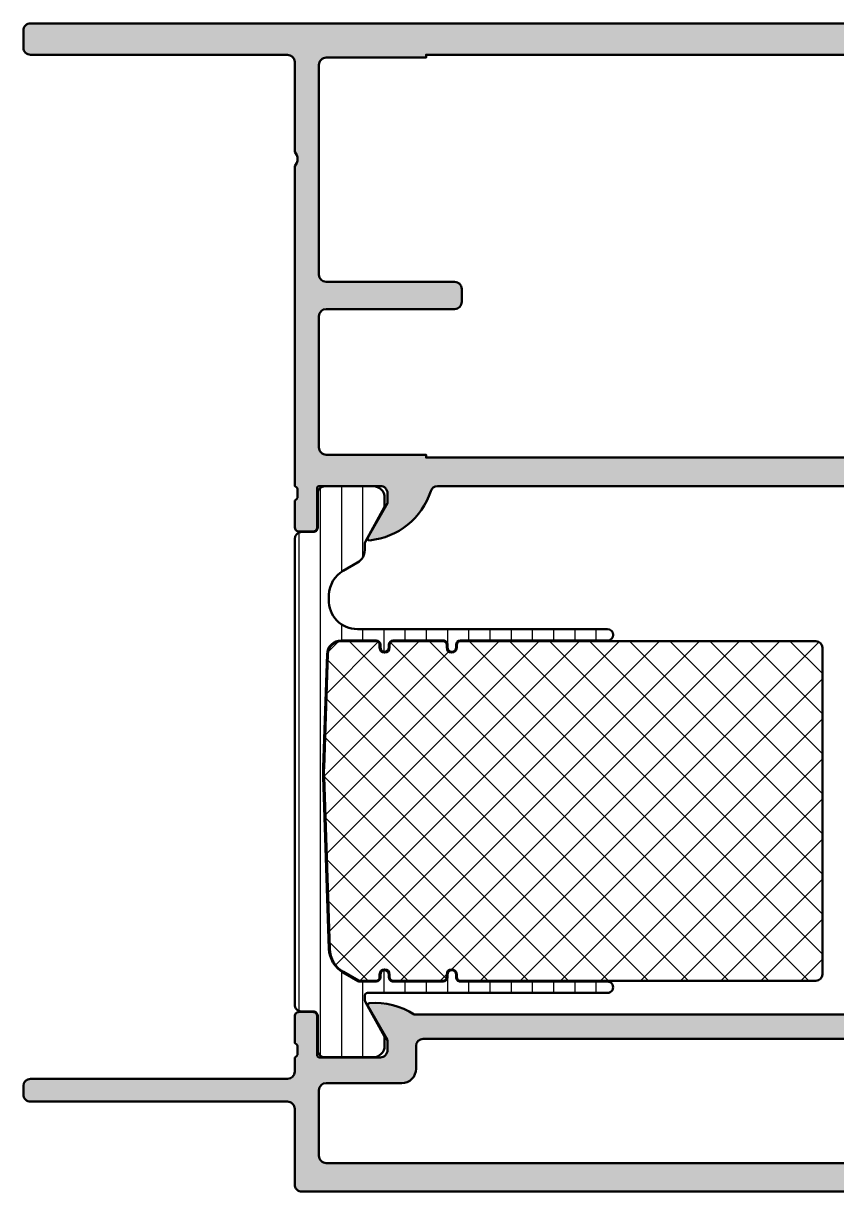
# Model space of a CAD drawing. Extents: x 0 to 100, y 3 to 85.
# Drawn here: x 0 to 57, y 3.2 to 85 of the extents above; entities that cross this region are included whole.
import ezdxf

# ---------------------------------------------------------------- set-up
doc = ezdxf.new("R2010")
doc.units = 0
for name, color, linetype, lineweight in [('0S-Alu contour', 7, 'Continuous', 50), ('0S-Alu hatch', 252, 'Continuous', 25), ('0S-Plastic contour', 254, 'Continuous', 50), ('0S-Plastic hatch', 253, 'Continuous', 25), ('0S-PT contour', 91, 'Continuous', 50), ('0S-PT hatch', 103, 'Continuous', 25)]:
    doc.layers.add(name, color=color, linetype=linetype, lineweight=lineweight)

# ---------------------------------------------------------------- blocks, each defined once
blk = doc.blocks.new('398730__067AC1AA_F5AC_41CD_8F41_39494FBA873B_')
at = {"layer": '0S-Alu hatch'}
h = blk.add_hatch(color=256, dxfattribs=at)
edge = h.paths.add_edge_path()
edge.add_line((5.68e-14, 84.49999999999986), (8.53e-14, 83.30000305175774))
edge.add_arc((0.4999769366175855, 83.29997998837551), 0.4999769371494539, 179.9973570091198, 270.0026429908629)
edge.add_line((0.5000000000000423, 82.800003051758), (18.50000000000008, 82.80000305175783))
edge.add_ellipse((18.49994489644388, 82.29994794820163), major_axis=(-0.5000551065922741, 0), ratio=1, start_angle=180.0063137065699, end_angle=269.9936862934273, ccw=False)
edge.add_line((19.00000000000008, 82.3000030517578), (19.00000000000005, 76.00000000000001))
edge.add_ellipse((18.47487768903667, 75.50000000000001), major_axis=(-0.7250885749144907, 0), ratio=1, start_angle=136.4038464693321, end_angle=223.5961535306688, ccw=False)
edge.add_line((19.00000000000005, 75.00000000000001), (18.99999999999987, 52.59999542236303))
edge.add_ellipse((18.92116355345683, 52.3324748303699), major_axis=(-0.2788950563274403, 0), ratio=1, start_angle=178.835410625902, end_angle=253.580123580509, ccw=False)
edge.add_line((19.20000099999988, 52.32680642237152), (19.20000099999988, 51.87321242237153))
edge.add_ellipse((18.92113290435671, 51.86755176289448), major_axis=(-0.2789255417371576, 0), ratio=1, start_angle=106.42459455535581, end_angle=181.1628700728862, ccw=False)
edge.add_line((18.99999999999988, 51.60000842237153), (18.9999999999999, 49.71999742236302))
edge.add_arc((19.29999999999988, 49.71999742236301), 0.2999999999999829, 180, 270)
edge.add_line((19.29999999999988, 49.41999742236302), (20.27997431904265, 49.41999742236301))
edge.add_arc((20.27997431904268, 49.71999742236302), 0.3000000000000114, 269.9999999999945, 360)
edge.add_line((20.57997431904269, 49.71999742236302), (20.57997431904266, 52.47999542236303))
edge.add_ellipse((20.69997431904265, 52.47999542236303), major_axis=(-0.1199999999999939, 0), ratio=1, start_angle=270.0000000000017, end_angle=360, ccw=False)
edge.add_line((20.69997431904265, 52.59999542236301), (25.00000000000004, 52.59999542236325))
edge.add_ellipse((25.00000000000011, 52.0999954223633), major_axis=(-0.4999999999999503, 0), ratio=1, start_angle=180, end_angle=270.00000000000773, ccw=False)
edge.add_line((25.50000000000006, 52.09999542236331), (25.5000000000001, 51.39999542236338))
edge.add_line((25.5000000000001, 51.39999542236338), (24.11850454237771, 49.00717509933568))
edge.add_arc((24.23811978464835, 48.93811520701142), 0.1381197846483436, 149.9999999999524, 275.6225775507579)
edge.add_arc((23.76177675882498, 53.77660428421505), 5.000000000004285, 275.6225775508024, 342.2515836439368)
edge.add_ellipse((28.99999999999933, 52.0999954223669), major_axis=(-0.4999999999963343, 0), ratio=1, start_angle=269.99999999991127, end_angle=342.25158364384225, ccw=False)
edge.add_line((29.0000000000001, 52.59999542236323), (84.99999999999994, 52.59999542236338))
edge.add_ellipse((84.99999999999872, 52.09999542236229), major_axis=(-0.5000000000010943, 0), ratio=1, start_angle=197.7484163559215, end_angle=269.99999999985994, ccw=False)
edge.add_arc((90.23822324117222, 53.77660428420973), 4.999999999998505, 197.7484163560821, 264.3774224492233)
edge.add_arc((89.76188021535174, 48.93811520701142), 0.1381197846481456, 264.3774224491985, 389.9999999999835)
edge.add_line((89.8814954576223, 49.00717509933546), (88.49999999999989, 51.39999542236335))
edge.add_line((88.49999999999989, 51.39999542236335), (88.49999999999994, 52.09999542236332))
edge.add_ellipse((88.99999999999989, 52.09999542236296), major_axis=(-0.4999999999999574, 0), ratio=1, start_angle=269.99999999996254, end_angle=360, ccw=False)
edge.add_line((89.00000000000023, 52.59999542236291), (93.30002568095733, 52.59999542236314))
edge.add_ellipse((93.30002568095733, 52.47999542236314), major_axis=(-0.1199999999999974, 0), ratio=1, start_angle=180, end_angle=270, ccw=False)
edge.add_line((93.42002568095734, 52.47999542236313), (93.42002568095732, 49.71999742236312))
edge.add_arc((93.7200256809573, 49.71999742236313), 0.2999999999999829, 180, 270.0000000000027)
edge.add_line((93.72002568095732, 49.41999742236315), (94.70000000000012, 49.41999742236312))
edge.add_arc((94.70000000000012, 49.71999742236313), 0.3000000000000158, 270.0000000000027, 360)
edge.add_line((95.00000000000011, 49.71999742236313), (95.00000000000011, 51.60000842237164))
edge.add_ellipse((95.07886709564326, 51.86755176289457), major_axis=(-0.2789255417371315, 0), ratio=1, start_angle=-1.1628700728908825, end_angle=73.57540544464848, ccw=False)
edge.add_line((94.79999900000011, 51.87321242237165), (94.79999900000011, 52.32680642237165))
edge.add_ellipse((95.07883644654316, 52.33247483037002), major_axis=(-0.2788950563274379, 0), ratio=1, start_angle=-73.58012358050632, end_angle=1.1645893740982274, ccw=False)
edge.add_line((95.00000000000011, 52.59999542236315), (95.00000000000011, 64.99999542236337))
edge.add_ellipse((95.30000000000013, 64.99999542236333), major_axis=(-0.3000000000000256, 0), ratio=1, start_angle=269.999999999981, end_angle=360, ccw=False)
edge.add_line((95.30000000000024, 65.29999542236335), (98.2999877929688, 65.29999542236322))
edge.add_line((98.2999877929688, 65.29999542236322), (98.2999877929688, 64.49999542236328))
edge.add_line((98.2999877929688, 64.49999542236328), (99.29998779296864, 64.49999542236328))
edge.add_arc((99.29993784175282, 65.00004537357938), 0.5000499537109722, 270.0057234158932, 359.9942765840761)
edge.add_line((99.79998779296892, 64.9999954223633), (99.7999877929687, 69.50000000000006))
edge.add_arc((98.79989636528983, 69.49990857232142), 1.000091431857988, 0.0052379411224472, 89.9947620587776)
edge.add_line((98.7999877929687, 70.50000000000027), (98.29998779296875, 70.49999999999996))
edge.add_line((98.29998779296875, 70.49999999999996), (98.29998779296893, 68.00000000000036))
edge.add_ellipse((97.2999109232594, 68.00007686970959), major_axis=(-1.000076872663765, 0), ratio=1, start_angle=90.00440397137731, end_angle=179.9955960285486, ccw=False)
edge.add_line((97.29998779296876, 67.00000000000007), (95.99999999999989, 67.00000000000018))
edge.add_ellipse((95.99995102651883, 67.99995102651896), major_axis=(-0.9999510277180318, 0), ratio=1, start_angle=-0.0028061112355999285, end_angle=90.00280611119553, ccw=False)
edge.add_line((95.00000000000006, 68.0000000000007), (95.00000000000006, 75.00000000000007))
edge.add_ellipse((95.524946041261, 75.50000000000007), major_axis=(-0.724960927385438, 0), ratio=1, start_angle=-43.605760018736305, end_angle=43.60576001873642, ccw=False)
edge.add_line((95.00000000000006, 76.00000000000007), (95.00000000000006, 81.99999999999953))
edge.add_ellipse((95.9999695866965, 82.0000304133036), major_axis=(-0.9999695871589359, 0), ratio=1, start_angle=-90.00174260693302, end_angle=0.001742607019082243, ccw=False)
edge.add_line((96.00000000000006, 83.00000000000004), (97.29998779296876, 82.99999999999979))
edge.add_ellipse((97.2998923419221, 81.99990454895305), major_axis=(-1.000095455601734, 0), ratio=1, start_angle=180.0054684201397, end_angle=269.9945315798592, ccw=False)
edge.add_line((98.2999877929688, 81.99999999999972), (98.29998779296875, 80.50000000000033))
edge.add_line((98.29998779296875, 80.50000000000033), (98.89996337890607, 80.4999999999999))
edge.add_line((98.89996337890607, 80.4999999999999), (100.0000000000001, 81.59999847412107))
edge.add_line((100.0000000000001, 81.59999847412107), (100, 84.99999999999999))
edge.add_line((100, 84.99999999999999), (0.500000000000057, 84.99999999999982))
edge.add_arc((0.4999925653492597, 84.50000743465061), 0.4999925654044776, 89.99914803910632, 180.0008519608678)
edge = h.paths.add_edge_path()
edge.add_ellipse((21.20000224489931, 82.10000843625293), major_axis=(-0.4999900379672414, 0), ratio=1, start_angle=-90.00114159899522, end_angle=0.0011415994479193614, ccw=False)
edge.add_line((21.20001220703142, 82.59999847412092), (28.20001220703131, 82.59999847412128))
edge.add_line((28.20001220703131, 82.59999847412128), (28.20001220703131, 82.79999542236312))
edge.add_line((28.20001220703131, 82.79999542236312), (85.7999877929687, 82.79999542236318))
edge.add_line((85.7999877929687, 82.79999542236318), (85.7999877929687, 82.59999847412116))
edge.add_line((85.7999877929687, 82.59999847412116), (92.7999877929687, 82.59999847412128))
edge.add_ellipse((92.79994039955515, 82.09995108070763), major_axis=(-0.500047395659575, 0), ratio=1, start_angle=180.0054303704153, end_angle=269.9945696295989, ccw=False)
edge.add_line((93.2999877929688, 82.09999847412116), (93.29998779296857, 67.39999847412113))
edge.add_ellipse((92.79998779296855, 67.39999847412113), major_axis=(-0.5000000000000214, 0), ratio=1, start_angle=90.00000000000318, end_angle=180, ccw=False)
edge.add_line((92.7999877929686, 66.89999847412112), (83.7999877929687, 66.89999847412123))
edge.add_arc((83.79998779296847, 66.39999847412135), 0.4999999999998864, 89.99999999997395, 180)
edge.add_line((83.29998779296857, 66.39999847412152), (83.29998779296857, 65.49999313354496))
edge.add_arc((83.7999877929686, 65.49999313354496), 0.5000000000000214, 180, 270.0000000000098)
edge.add_line((83.7999877929687, 64.99999313354495), (92.7999877929686, 64.99999313354495))
edge.add_ellipse((92.79998779296851, 64.49999313354489), major_axis=(-0.500000000000057, 0), ratio=1, start_angle=180, end_angle=269.9999999999935, ccw=False)
edge.add_line((93.29998779296857, 64.49999313354483), (93.29998779296857, 55.29999999999957))
edge.add_ellipse((92.79993784175274, 55.30004995121565), major_axis=(-0.5000499537107317, 0), ratio=1, start_angle=90.00572341591112, end_angle=179.9942765840763, ccw=False)
edge.add_line((92.7999877929687, 54.79999999999979), (85.7999877929687, 54.79999999999991))
edge.add_line((85.7999877929687, 54.79999999999991), (85.7999877929688, 54.60000305175767))
edge.add_line((85.7999877929688, 54.60000305175767), (28.20001220703131, 54.6000030517575))
edge.add_line((28.20001220703131, 54.6000030517575), (28.20001220703131, 54.79999999999974))
edge.add_line((28.20001220703131, 54.79999999999974), (21.19995117187517, 54.79999999999986))
edge.add_ellipse((21.1999586265907, 55.29997693813824), major_axis=(-0.4999769381939673, 0), ratio=1, start_angle=-0.0026428766976778206, end_angle=89.99914571312257, ccw=False)
edge.add_line((20.69998168892863, 55.30000000052424), (20.69998459588664, 64.49999313354483))
edge.add_ellipse((21.19998459588675, 64.49999313354483), major_axis=(-0.5000000000001137, 0), ratio=1, start_angle=270, end_angle=360, ccw=False)
edge.add_line((21.19998459588675, 64.99999313354495), (30.19998459588663, 64.99999313354493))
edge.add_arc((30.19998459588672, 65.49999313354496), 0.5000000000000285, 269.9999999999902, 360)
edge.add_line((30.69998459588675, 65.49999313354466), (30.69998459588675, 66.39999847412136))
edge.add_arc((30.19998459588688, 66.39999847412136), 0.4999999999998721, 0, 90.0000000000277)
edge.add_line((30.19998459588663, 66.89999847412123), (21.19998459588675, 66.89999847412112))
edge.add_ellipse((21.19998459588675, 67.39999847412112), major_axis=(-0.5, 0), ratio=1, start_angle=0, end_angle=90, ccw=False)
edge.add_line((20.69998459588675, 67.39999847412112), (20.70001220703131, 82.09999847411966))
at = {"layer": '0S-Alu contour', "color": 7}
for points in [[(5.68e-14, 84.49999999999986), (8.53e-14, 83.30000305175774)], [(98.2999877929688, 81.99999999999972), (98.29998779296875, 80.50000000000033), (98.89996337890607, 80.4999999999999), (100.0000000000001, 81.59999847412107), (100, 84.99999999999999), (0.500000000000057, 84.99999999999982)], [(0.5000000000000423, 82.800003051758), (18.50000000000008, 82.80000305175783)], [(21.20001220703142, 82.59999847412092), (28.20001220703131, 82.59999847412128), (28.20001220703131, 82.79999542236312), (85.7999877929687, 82.79999542236318), (85.7999877929687, 82.59999847412116), (92.7999877929687, 82.59999847412128)], [(96.00000000000006, 83.00000000000004), (97.29998779296876, 82.99999999999979)], [(19.00000000000008, 82.3000030517578), (19.00000000000005, 76.00000000000001)], [(20.69998459588675, 67.39999847412112), (20.70001220703131, 82.09999847411966)], [(93.2999877929688, 82.09999847412116), (93.29998779296857, 67.39999847412113)], [(95.00000000000006, 76.00000000000007), (95.00000000000006, 81.99999999999953)], [(19.00000000000005, 75.00000000000001), (18.99999999999987, 52.59999542236303)], [(95.00000000000006, 68.0000000000007), (95.00000000000006, 75.00000000000007)], [(98.7999877929687, 70.50000000000027), (98.29998779296875, 70.49999999999996), (98.29998779296893, 68.00000000000036)], [(99.79998779296892, 64.9999954223633), (99.7999877929687, 69.50000000000006)], [(30.19998459588663, 66.89999847412123), (21.19998459588675, 66.89999847412112)], [(30.69998459588675, 65.49999313354466), (30.69998459588675, 66.39999847412136)], [(83.29998779296857, 66.39999847412152), (83.29998779296857, 65.49999313354496)], [(92.7999877929686, 66.89999847412112), (83.7999877929687, 66.89999847412123)], [(97.29998779296876, 67.00000000000007), (95.99999999999989, 67.00000000000018)], [(21.19998459588675, 64.99999313354495), (30.19998459588663, 64.99999313354493)], [(83.7999877929687, 64.99999313354495), (92.7999877929686, 64.99999313354495)], [(95.00000000000011, 52.59999542236315), (95.00000000000011, 64.99999542236337)], [(95.30000000000024, 65.29999542236335), (98.2999877929688, 65.29999542236322), (98.2999877929688, 64.49999542236328), (99.29998779296864, 64.49999542236328)], [(20.69998168892863, 55.30000000052424), (20.69998459588664, 64.49999313354483)], [(93.29998779296857, 64.49999313354483), (93.29998779296857, 55.29999999999957)], [(92.7999877929687, 54.79999999999979), (85.7999877929687, 54.79999999999991), (85.7999877929688, 54.60000305175767), (28.20001220703131, 54.6000030517575), (28.20001220703131, 54.79999999999974), (21.19995117187517, 54.79999999999986)], [(20.57997431904269, 49.71999742236302), (20.57997431904266, 52.47999542236303)], [(20.69997431904265, 52.59999542236301), (25.00000000000004, 52.59999542236325)], [(29.0000000000001, 52.59999542236323), (84.99999999999994, 52.59999542236338)], [(89.00000000000023, 52.59999542236291), (93.30002568095733, 52.59999542236314)], [(93.42002568095734, 52.47999542236313), (93.42002568095732, 49.71999742236312)], [(18.99999999999988, 51.60000842237153), (18.9999999999999, 49.71999742236302)], [(19.20000099999988, 52.32680642237152), (19.20000099999988, 51.87321242237153)], [(25.50000000000006, 52.09999542236331), (25.5000000000001, 51.39999542236338), (24.11850454237771, 49.00717509933568)], [(89.8814954576223, 49.00717509933546), (88.49999999999989, 51.39999542236335), (88.49999999999994, 52.09999542236332)], [(94.79999900000011, 51.87321242237165), (94.79999900000011, 52.32680642237165)], [(95.00000000000011, 49.71999742236313), (95.00000000000011, 51.60000842237164)], [(19.29999999999988, 49.41999742236302), (20.27997431904265, 49.41999742236301)], [(93.72002568095732, 49.41999742236315), (94.70000000000012, 49.41999742236312)]]:
    blk.add_lwpolyline(points, dxfattribs=at)
for centre, radius, start, end in [((0.4999925653492597, 84.50000743465061), 0.4999925654044776, 89.99914803910632, 180.0008519608678), ((0.4999769366175855, 83.29997998837551), 0.4999769371494539, 179.9973570091198, 270.0026429908629), ((98.79989636528983, 69.49990857232142), 1.000091431857988, 0.0052379411224472, 89.9947620587776), ((30.19998459588688, 66.39999847412136), 0.4999999999998721, 0, 90.0000000000277), ((83.79998779296847, 66.39999847412135), 0.4999999999998864, 89.99999999997395, 180), ((30.19998459588672, 65.49999313354496), 0.5000000000000285, 269.9999999999902, 0), ((83.7999877929686, 65.49999313354496), 0.5000000000000214, 180, 270.0000000000098), ((99.29993784175282, 65.00004537357938), 0.5000499537109722, 270.0057234158932, 359.9942765840761), ((23.76177675882498, 53.77660428421505), 5.000000000004285, 275.6225775508024, 342.2515836439368), ((90.23822324117222, 53.77660428420973), 4.999999999998505, 197.7484163560821, 264.3774224492233), ((19.29999999999988, 49.71999742236301), 0.2999999999999829, 180, 270), ((20.27997431904268, 49.71999742236302), 0.3000000000000114, 269.9999999999945, 0), ((93.7200256809573, 49.71999742236313), 0.2999999999999829, 180, 270.0000000000027), ((94.70000000000012, 49.71999742236313), 0.3000000000000158, 270.0000000000027, 0), ((24.23811978464835, 48.93811520701142), 0.1381197846483436, 149.9999999999524, 275.6225775507579), ((89.76188021535174, 48.93811520701142), 0.1381197846481456, 264.3774224491985, 29.99999999998353)]:
    blk.add_arc(centre, radius, start, end, dxfattribs=at)
at = {"layer": '0S-Alu contour', "color": 7, "extrusion": (0, 0, -1)}
for centre, radius, start, end in [((-18.49994489644388, 82.29994794820163), 0.5000551065922741, 90.0063137065727, 179.9936862934301), ((-95.9999695866965, 82.0000304133036), 0.9999695871589359, 359.9982573929809, 90.00174260693309), ((-97.2998923419221, 81.99990454895305), 1.000095455601734, 90.00546842014077, 179.9945315798603), ((-21.20000224489931, 82.10000843625293), 0.4999900379672414, 359.9988584005521, 90.00114159899522), ((-92.79994039955515, 82.09995108070763), 0.500047395659575, 90.00543037040111, 179.9945696295847), ((-18.47487768903667, 75.50000000000001), 0.7250885749144909, 136.4038464693312, 223.596153530668), ((-95.524946041261, 75.50000000000007), 0.724960927385438, 316.3942399812636, 43.60576001873641), ((-95.99995102651883, 67.99995102651896), 0.9999510277180318, 269.9971938888045, 0.0028061112356313), ((-97.2999109232594, 68.00007686970959), 1.000076872663765, 180.0044039714515, 269.9955960286227), ((-21.19998459588675, 67.39999847412112), 0.5, 270, 0), ((-92.79998779296855, 67.39999847412113), 0.5000000000000214, 180, 269.9999999999968), ((-21.19998459588675, 64.49999313354483), 0.5000000000001137, 0, 90), ((-92.79998779296851, 64.49999313354489), 0.500000000000057, 90.00000000000651, 180), ((-95.30000000000013, 64.99999542236333), 0.3000000000000256, 0, 90.000000000019), ((-21.1999586265907, 55.29997693813824), 0.4999769381939673, 270.0008542868774, 0.0026428766976818), ((-92.79993784175274, 55.30004995121565), 0.5000499537107317, 180.0057234159238, 269.9942765840889), ((-18.92116355345683, 52.3324748303699), 0.2788950563274403, 106.419876419491, 181.1645893740981), ((-20.69997431904265, 52.47999542236303), 0.1199999999999939, 0, 89.99999999999831), ((-25.00000000000011, 52.0999954223633), 0.4999999999999503, 89.99999999999227, 180), ((-28.99999999999933, 52.0999954223669), 0.4999999999963343, 17.74841635615774, 90.00000000008875), ((-84.99999999999872, 52.09999542236229), 0.5000000000010943, 90.00000000014003, 162.2515836440785), ((-88.99999999999989, 52.09999542236296), 0.4999999999999574, 0, 90.00000000003746), ((-93.30002568095733, 52.47999542236314), 0.1199999999999974, 90, 180), ((-95.07883644654316, 52.33247483037002), 0.2788950563274379, 358.8354106259018, 73.58012358050647), ((-18.92113290435671, 51.86755176289448), 0.2789255417371576, 178.8371299271138, 253.5754054446442), ((-95.07886709564326, 51.86755176289457), 0.2789255417371315, 286.4245945553515, 1.162870072890926)]:
    blk.add_arc(centre, radius, start, end, dxfattribs=at)
blk = doc.blocks.new('284257__8EA10FBD_F8AA_49A1_94C5_5A5205693AD5___12FC4476_A7E3_45EB_B566_B06B1F667D5C_')
at = {"layer": '0S-Plastic hatch'}
h = blk.add_hatch(dxfattribs=at)
h.set_pattern_fill('ANSI31', color=256, scale=0.4680000000000001, angle=45, style=0)
h.set_pattern_definition([(90, (0, 0), (-1.4859, 0), [])])
edge = h.paths.add_edge_path()
edge.add_line((19, 48.89006434357881), (19, 16.3100328854189))
edge.add_arc((19.50000000000001, 16.31003288541896), 0.5000000000000142, 180, 270.0000000000114)
edge.add_line((19.50000000000011, 15.81003288541895), (20.31033133046378, 15.81003288541897))
edge.add_ellipse((20.31033133046375, 15.51003288541907), major_axis=(-0.299999999999903, 0), ratio=1, start_angle=179.9920753769033, end_angle=269.9999999999932, ccw=False)
edge.add_line((20.61033132759417, 15.5099913921897), (20.60999939923573, 13.11011776988124))
edge.add_arc((21.10999939445327, 13.11004861449895), 0.5000000000000027, 179.9920753769491, 269.9999999999935)
edge.add_line((21.10999939445321, 12.61004861449894), (24.49999999999989, 12.61004861449889))
edge.add_arc((24.4999999999999, 13.41004861449894), 0.800000000000054, 269.999999999999, 360)
edge.add_line((25.29999999999996, 13.41004861449894), (25.29999999999996, 14.0600486144992))
edge.add_line((25.29999999999996, 14.0600486144992), (23.96269014649414, 16.47261945372942))
edge.add_ellipse((24.40000000050778, 16.715024264099), major_axis=(-0.5000000005077498, 0), ratio=1, start_angle=0, end_angle=29.000000000033424, ccw=False)
edge.add_line((23.90000000000004, 16.71502426409901), (23.90000000000004, 16.91004861449906))
edge.add_ellipse((24.09999999999997, 16.91004861449905), major_axis=(-0.1999999999999318, 0), ratio=1, start_angle=270, end_angle=360, ccw=False)
edge.add_line((24.09999999999997, 17.11004861449898), (40.89952632566758, 17.11004861449893))
edge.add_arc((40.89952632566752, 17.51004861449893), 0.3999999999999986, 270.0000000000081, 450.0000000000081)
edge.add_line((40.89952632566746, 17.91004861449893), (30.59952632566751, 17.910048614499))
edge.add_ellipse((30.59952632566748, 18.21004861449899), major_axis=(-0.29999999999999, 0), ratio=1, start_angle=0, end_angle=90.00000000000551, ccw=False)
edge.add_line((30.29952632566749, 18.21004861449899), (30.2995263256675, 18.41004861449903))
edge.add_arc((29.99952632566749, 18.41004861449899), 0.3000000000000114, 0, 180)
edge.add_line((29.69952632566748, 18.41004861449899), (29.69952632566754, 18.21004861449911))
edge.add_ellipse((29.39952632566748, 18.21004861449903), major_axis=(-0.3000000000000575, 0), ratio=1, start_angle=90.00000000001972, end_angle=180, ccw=False)
edge.add_line((29.39952632566758, 17.91004861449897), (25.89999931543758, 17.91004861449896))
edge.add_ellipse((25.89999931543758, 18.2100483759788), major_axis=(-0.2999997614798389, 0), ratio=1, start_angle=0, end_angle=90.00000000000068, ccw=False)
edge.add_line((25.59999955395774, 18.2100483759788), (25.59999955395773, 18.41004837597886))
edge.add_arc((25.29999955395772, 18.41004837597882), 0.3000000000000114, 0, 180)
edge.add_line((24.99999955395771, 18.41004837597882), (24.99999955395777, 18.21004837597894))
edge.add_ellipse((24.69999979247788, 18.21004837597887), major_axis=(-0.2999997614798815, 0), ratio=1, start_angle=90.0000000000162, end_angle=180, ccw=False)
edge.add_line((24.69999979247797, 17.91004861449899), (23.53589838479962, 17.91004861449899))
edge.add_ellipse((23.53589838479971, 18.11004861413041), major_axis=(-0.199999999631423, 0), ratio=1, start_angle=59.99999999998403, end_angle=89.99999999997658, ccw=False)
edge.add_line((23.43589838498394, 17.93684353369275), (22.39909590169322, 18.53544159752414))
edge.add_ellipse((23.3990957362643, 20.26749249168611), major_axis=(-1.999999992277372, 0), ratio=1, start_angle=1.7229977105130843, end_angle=60.00000534461333, ccw=False)
edge.add_line((21.40000000000003, 20.2073575903432), (21.00538057003598, 32.23205097702719))
edge.add_ellipse((31.00000000000338, 32.56004861449863), major_axis=(-10.00000000000343, 0), ratio=1, start_angle=-1.8796251590007955, end_angle=1.8796251589914732, ccw=False)
edge.add_line((21.00538057003604, 32.88804625197173), (21.26315492135404, 40.82284837824615))
edge.add_ellipse((22.26261686435053, 40.79004861449897), major_axis=(-1.000000000000091, 0), ratio=1, start_angle=270.00000000000244, end_angle=358.1203748410062, ccw=False)
edge.add_line((22.26261686435049, 41.79004861449906), (24.70000000000005, 41.79004861449898))
edge.add_ellipse((24.70000000000003, 41.49004861449902), major_axis=(-0.2999999999999687, 0), ratio=1, start_angle=180, end_angle=269.99999999999727, ccw=False)
edge.add_line((25, 41.49004861449902), (25, 41.29004861449899))
edge.add_arc((25.29999999999998, 41.29004861449898), 0.2999999999999829, 180, 360)
edge.add_line((25.59999999999997, 41.29004861449898), (25.59999999999997, 41.49004861449893))
edge.add_ellipse((25.89999999999994, 41.49004861449898), major_axis=(-0.2999999999999794, 0), ratio=1, start_angle=270.0000000000048, end_angle=360, ccw=False)
edge.add_line((25.89999999999992, 41.79004861449896), (29.39952632566753, 41.79004861449898))
edge.add_ellipse((29.39952632566754, 41.49004861449899), major_axis=(-0.29999999999999, 0), ratio=1, start_angle=180, end_angle=270.00000000000273, ccw=False)
edge.add_line((29.69952632566753, 41.49004861449899), (29.69952632566754, 41.29004861449899))
edge.add_arc((29.99952632566752, 41.29004861449899), 0.2999999999999829, 180, 360)
edge.add_line((30.2995263256675, 41.29004861449899), (30.2995263256675, 41.49004861449895))
edge.add_ellipse((30.5995263256675, 41.49004861449899), major_axis=(-0.3000000000000043, 0), ratio=1, start_angle=270.0000000000095, end_angle=360, ccw=False)
edge.add_line((30.59952632566746, 41.79004861449899), (40.89952632566752, 41.79004861449899))
edge.add_arc((40.89952632566755, 42.19004861449898), 0.3999999999999915, 269.9999999999959, 449.9999999999959)
edge.add_line((40.89952632566758, 42.59004861449898), (23.38786141229968, 42.59004861449887))
edge.add_ellipse((23.38786141229969, 44.59004861449892), major_axis=(-2.000000000000049, 0), ratio=1, start_angle=-1.8796251589956796, end_angle=89.99999999999977, ccw=False)
edge.add_line((21.38893752630686, 44.65564814199335), (21.40000000000004, 44.99273963865464))
edge.add_ellipse((23.39909574398349, 44.93260473707961), major_axis=(-2.000000000000055, 0), ratio=1, start_angle=299.99999465538906, end_angle=358.2770022894894, ccw=False)
edge.add_line((22.39909590555101, 46.66465563792959), (23.39999991921627, 47.24252771099545))
edge.add_arc((22.90000000000002, 48.10855316142037), 0.9999999999999598, 299.9999946553916, 360)
edge.add_line((23.89999999999998, 48.10855316142037), (23.90000000000004, 48.48507296499898))
edge.add_ellipse((24.40000000012192, 48.48507296499914), major_axis=(-0.5000000001218865, 0), ratio=1, start_angle=331.00000000001893, end_angle=360, ccw=False)
edge.add_line((23.96269014644554, 48.72747777518125), (25.30000000000001, 51.14004861449902))
edge.add_line((25.30000000000001, 51.14004861449902), (25.30000000000001, 51.790048614499))
edge.add_arc((24.50000000000001, 51.79004861449887), 0.7999999999999972, 0, 90.00000000000509)
edge.add_line((24.49999999999994, 52.59004861449887), (21.10999938967086, 52.59004861449892))
edge.add_arc((21.10999938967085, 52.09004861449891), 0.5000000000000142, 89.99999999999837, 180.0079247372927)
edge.add_line((20.60999939445344, 52.08997945812008), (20.61033132759423, 49.69010583740592))
edge.add_ellipse((20.31033133046385, 49.69006434357876), major_axis=(-0.2999999999999337, 0), ratio=1, start_angle=89.99999999998653, end_angle=180.0079247372928, ccw=False)
edge.add_line((20.31033133046378, 49.39006434357883), (19.49999999999994, 49.39006434357882))
edge.add_arc((19.49999999999997, 48.89006434357884), 0.4999999999999645, 90.00000000000325, 180)
at = {"layer": '0S-Plastic contour', "color": 7}
for points in [[(24.49999999999994, 52.59004861449887), (21.10999938967086, 52.59004861449892)], [(20.60999939445344, 52.08997945812008), (20.61033132759423, 49.69010583740592)], [(23.96269014644554, 48.72747777518125), (25.30000000000001, 51.14004861449902), (25.30000000000001, 51.790048614499)], [(20.31033133046378, 49.39006434357883), (19.49999999999994, 49.39006434357882)], [(19, 48.89006434357881), (19, 16.3100328854189)], [(23.89999999999998, 48.10855316142037), (23.90000000000004, 48.48507296499898)], [(22.39909590555101, 46.66465563792959), (23.39999991921627, 47.24252771099545)], [(21.38893752630686, 44.65564814199335), (21.40000000000004, 44.99273963865464)], [(40.89952632566758, 42.59004861449898), (23.38786141229968, 42.59004861449887)], [(22.26261686435049, 41.79004861449906), (24.70000000000005, 41.79004861449898)], [(25.89999999999992, 41.79004861449896), (29.39952632566753, 41.79004861449898)], [(30.59952632566746, 41.79004861449899), (40.89952632566752, 41.79004861449899)], [(25, 41.49004861449902), (25, 41.29004861449899)], [(25.59999999999997, 41.29004861449898), (25.59999999999997, 41.49004861449893)], [(29.69952632566753, 41.49004861449899), (29.69952632566754, 41.29004861449899)], [(30.2995263256675, 41.29004861449899), (30.2995263256675, 41.49004861449895)], [(21.00538057003604, 32.88804625197173), (21.26315492135404, 40.82284837824615)], [(21.40000000000003, 20.2073575903432), (21.00538057003598, 32.23205097702719)], [(23.43589838498394, 17.93684353369275), (22.39909590169322, 18.53544159752414)], [(24.99999955395771, 18.41004837597882), (24.99999955395777, 18.21004837597894)], [(25.59999955395774, 18.2100483759788), (25.59999955395773, 18.41004837597886)], [(29.69952632566748, 18.41004861449899), (29.69952632566754, 18.21004861449911)], [(30.29952632566749, 18.21004861449899), (30.2995263256675, 18.41004861449903)], [(24.69999979247797, 17.91004861449899), (23.53589838479962, 17.91004861449899)], [(29.39952632566758, 17.91004861449897), (25.89999931543758, 17.91004861449896)], [(40.89952632566746, 17.91004861449893), (30.59952632566751, 17.910048614499)], [(23.90000000000004, 16.71502426409901), (23.90000000000004, 16.91004861449906)], [(25.29999999999996, 13.41004861449894), (25.29999999999996, 14.0600486144992), (23.96269014649414, 16.47261945372942)], [(24.09999999999997, 17.11004861449898), (40.89952632566758, 17.11004861449893)], [(19.50000000000011, 15.81003288541895), (20.31033133046378, 15.81003288541897)], [(20.61033132759417, 15.5099913921897), (20.60999939923573, 13.11011776988124)], [(21.10999939445321, 12.61004861449894), (24.49999999999989, 12.61004861449889)]]:
    blk.add_lwpolyline(points, dxfattribs=at)
for centre, radius, start, end in [((21.10999938967085, 52.09004861449891), 0.5000000000000142, 89.99999999999837, 180.0079247372927), ((24.50000000000001, 51.79004861449887), 0.7999999999999972, 0, 90.00000000000509), ((19.49999999999997, 48.89006434357884), 0.4999999999999645, 90.00000000000325, 180), ((22.90000000000002, 48.10855316142037), 0.9999999999999598, 299.9999946553916, 0), ((40.89952632566755, 42.19004861449898), 0.3999999999999915, 269.9999999999959, 89.99999999999594), ((25.29999999999998, 41.29004861449898), 0.2999999999999829, 180, 0), ((29.99952632566752, 41.29004861449899), 0.2999999999999829, 180, 0), ((25.29999955395772, 18.41004837597882), 0.3000000000000114, 0, 180), ((29.99952632566749, 18.41004861449899), 0.3000000000000114, 0, 180), ((40.89952632566752, 17.51004861449893), 0.3999999999999986, 270.0000000000081, 90.00000000000813), ((19.50000000000001, 16.31003288541896), 0.5000000000000142, 180, 270.0000000000114), ((21.10999939445327, 13.11004861449895), 0.5000000000000027, 179.9920753769491, 269.9999999999935), ((24.4999999999999, 13.41004861449894), 0.800000000000054, 269.999999999999, 0)]:
    blk.add_arc(centre, radius, start, end, dxfattribs=at)
at = {"layer": '0S-Plastic contour', "color": 7, "extrusion": (0, 0, -1)}
for centre, radius, start, end in [((-20.31033133046385, 49.69006434357876), 0.2999999999999337, 179.9920752627072, 270.0000000000135), ((-24.40000000012192, 48.48507296499914), 0.5000000001218865, 0, 28.99999999998108), ((-23.39909574398349, 44.93260473707961), 2.000000000000055, 1.722997710510562, 60.00000534461097), ((-23.38786141229969, 44.59004861449892), 2.000000000000049, 270.0000000000002, 1.879625158995722), ((-22.26261686435053, 40.79004861449897), 1.000000000000091, 1.879625158993783, 89.99999999999756), ((-24.70000000000003, 41.49004861449902), 0.2999999999999687, 90.00000000000273, 180), ((-25.89999999999994, 41.49004861449898), 0.2999999999999794, 0, 89.99999999999525), ((-29.39952632566754, 41.49004861449899), 0.29999999999999, 89.99999999999729, 180), ((-30.5995263256675, 41.49004861449899), 0.3000000000000043, 0, 89.99999999999051), ((-31.00000000000338, 32.56004861449863), 10.00000000000343, 358.1203748410085, 1.879625159000765), ((-23.3990957362643, 20.26749249168611), 1.999999992277372, 299.9999946553868, 358.2770022894869), ((-24.69999979247788, 18.21004837597887), 0.2999997614798815, 180, 269.9999999999838), ((-25.89999931543758, 18.2100483759788), 0.2999997614798389, 269.9999999999993, 0), ((-29.39952632566748, 18.21004861449903), 0.3000000000000575, 180, 269.9999999999803), ((-30.59952632566748, 18.21004861449899), 0.29999999999999, 269.9999999999945, 0), ((-23.53589838479971, 18.11004861413041), 0.199999999631423, 270.0000000000234, 300.000000000016), ((-24.09999999999997, 16.91004861449905), 0.1999999999999318, 0, 90), ((-24.40000000050778, 16.715024264099), 0.5000000005077498, 330.9999999999666, 0), ((-20.31033133046375, 15.51003288541907), 0.299999999999903, 90.0000000000068, 180.0079246230968)]:
    blk.add_arc(centre, radius, start, end, dxfattribs=at)
blk = doc.blocks.new('382850__DD22176A_E2B1_4DCF_A248_7D0E67043E9F_')
at = {"layer": '0S-PT hatch'}
h = blk.add_hatch(dxfattribs=at)
h.set_pattern_fill('ANSI37', color=256, scale=0.625, angle=90, style=0)
h.set_pattern_definition([(135, (0, 0), (-1.403165018917055, -1.403165018917055), []), (225, (0, 0), (1.403165018917055, -1.403165018917055), [])])
edge = h.paths.add_edge_path()
edge.add_ellipse((55.49999951819449, 41.29004861449899), major_axis=(-0.4500000000000029, 0), ratio=1, start_angle=180, end_angle=270, ccw=False)
edge.add_line((55.94999951819449, 41.29004861449899), (55.9499995181945, 18.41004861449893))
edge.add_ellipse((55.4999995181945, 18.41004861449893), major_axis=(-0.4500000000000029, 0), ratio=1, start_angle=90, end_angle=180, ccw=False)
edge.add_line((55.4999995181945, 17.96004861449893), (30.59952632566748, 17.96004861449893))
edge.add_ellipse((30.59952632566749, 18.21004861449892), major_axis=(-0.2499999999999893, 0), ratio=1, start_angle=0, end_angle=89.9999999999992, ccw=False)
edge.add_line((30.3495263256675, 18.21004861449892), (30.3495263256675, 18.41004861449903))
edge.add_arc((29.99952632566749, 18.410048614499), 0.3500000000000085, 0, 180)
edge.add_line((29.64952632566748, 18.410048614499), (29.64952632566754, 18.21004861449909))
edge.add_ellipse((29.39952632566748, 18.21004861449899), major_axis=(-0.2500000000000568, 0), ratio=1, start_angle=90, end_angle=180, ccw=False)
edge.add_line((29.39952632566748, 17.96004861449893), (25.89999931543757, 17.96004861449892))
edge.add_ellipse((25.89999931543759, 18.21004837597878), major_axis=(-0.249999761479863, 0), ratio=1, start_angle=0, end_angle=89.99999999999511, ccw=False)
edge.add_line((25.64999955395773, 18.21004837597878), (25.64999955395773, 18.41004837597886))
edge.add_arc((25.29999955395772, 18.41004837597883), 0.3500000000000085, 0, 180)
edge.add_line((24.94999955395771, 18.41004837597883), (24.94999955395777, 18.21004837597891))
edge.add_ellipse((24.6999997924779, 18.21004837597879), major_axis=(-0.249999761479863, 0), ratio=1, start_angle=89.99999999999511, end_angle=180, ccw=False)
edge.add_line((24.69999979247788, 17.96004861449893), (23.53589838479971, 17.96004861449893))
edge.add_ellipse((23.53589838713259, 18.11004862283645), major_axis=(-0.1500000083375142, 0), ratio=1, start_angle=59.999999108896475, end_angle=89.99999910890602, ccw=False)
edge.add_line((23.46089838094348, 17.98014480621473), (22.42409589765403, 18.57874287004538))
edge.add_ellipse((23.3990957362643, 20.26749249168611), major_axis=(-1.949999992277373, 0), ratio=1, start_angle=2.0382479432748255, end_angle=60.0000053446131, ccw=False)
edge.add_line((21.45032949514558, 20.19813755417064), (21.0553536671858, 32.23369096521454))
edge.add_ellipse((30.99974551569518, 32.56004857244264), major_axis=(-9.949745651246344, 0), ratio=1, start_angle=-1.8417027230557892, end_angle=1.8796729834281223, ccw=False)
edge.add_line((21.05513957172272, 32.87981589973405), (21.31312801850386, 40.82120839005878))
edge.add_ellipse((22.26261686435053, 40.79004861449891), major_axis=(-0.9500000000000962, 0), ratio=1, start_angle=269.9999999999998, end_angle=358.12037484100273, ccw=False)
edge.add_line((22.26261686435053, 41.740048614499), (24.70000000000003, 41.740048614499))
edge.add_ellipse((24.70000000000003, 41.49004861449903), major_axis=(-0.2499999999999716, 0), ratio=1, start_angle=180, end_angle=270, ccw=False)
edge.add_line((24.95, 41.49004861449903), (24.95, 41.29004861449899))
edge.add_arc((25.29999999999998, 41.29004861449898), 0.3499999999999801, 180, 360)
edge.add_line((25.64999999999996, 41.29004861449898), (25.64999999999996, 41.49004861449895))
edge.add_ellipse((25.89999999999994, 41.49004861449902), major_axis=(-0.2499999999999787, 0), ratio=1, start_angle=269.9999999999984, end_angle=360, ccw=False)
edge.add_line((25.89999999999995, 41.740048614499), (29.39952632566754, 41.740048614499))
edge.add_ellipse((29.39952632566756, 41.49004861449902), major_axis=(-0.2499999999999858, 0), ratio=1, start_angle=180, end_angle=270.0000000000041, ccw=False)
edge.add_line((29.64952632566754, 41.49004861449901), (29.64952632566754, 41.29004861449899))
edge.add_arc((29.99952632566752, 41.29004861449899), 0.3499999999999801, 180, 360)
edge.add_line((30.3495263256675, 41.29004861449899), (30.3495263256675, 41.49004861449895))
edge.add_ellipse((30.5995263256675, 41.490048614499), major_axis=(-0.25, 0), ratio=1, start_angle=270, end_angle=360, ccw=False)
edge.add_line((30.5995263256675, 41.740048614499), (55.49999951819449, 41.740048614499))
at = {"layer": '0S-PT contour', "color": 7}
for points in [[(22.26261686435053, 41.740048614499), (24.70000000000003, 41.740048614499)], [(25.89999999999995, 41.740048614499), (29.39952632566754, 41.740048614499)], [(30.5995263256675, 41.740048614499), (55.49999951819449, 41.740048614499)], [(24.95, 41.49004861449903), (24.95, 41.29004861449899)], [(25.64999999999996, 41.29004861449898), (25.64999999999996, 41.49004861449895)], [(29.64952632566754, 41.49004861449901), (29.64952632566754, 41.29004861449899)], [(30.3495263256675, 41.29004861449899), (30.3495263256675, 41.49004861449895)], [(55.94999951819449, 41.29004861449899), (55.9499995181945, 18.41004861449893)], [(21.05513957172272, 32.87981589973405), (21.31312801850386, 40.82120839005878)], [(21.45032949514558, 20.19813755417064), (21.0553536671858, 32.23369096521454)], [(23.46089838094348, 17.98014480621473), (22.42409589765403, 18.57874287004538)], [(24.94999955395771, 18.41004837597883), (24.94999955395777, 18.21004837597891)], [(25.64999955395773, 18.21004837597878), (25.64999955395773, 18.41004837597886)], [(29.64952632566748, 18.410048614499), (29.64952632566754, 18.21004861449909)], [(30.3495263256675, 18.21004861449892), (30.3495263256675, 18.41004861449903)], [(24.69999979247788, 17.96004861449893), (23.53589838479971, 17.96004861449893)], [(29.39952632566748, 17.96004861449893), (25.89999931543757, 17.96004861449892)], [(55.4999995181945, 17.96004861449893), (30.59952632566748, 17.96004861449893)]]:
    blk.add_lwpolyline(points, dxfattribs=at)
at = {"layer": '0S-PT contour', "color": 7, "extrusion": (0, 0, -1)}
for centre, radius, start, end in [((-22.26261686435053, 40.79004861449891), 0.9500000000000962, 1.879625158997274, 90.00000000000021), ((-24.70000000000003, 41.49004861449903), 0.2499999999999716, 90, 180), ((-25.89999999999994, 41.49004861449902), 0.2499999999999787, 0, 90.0000000000016), ((-29.39952632566756, 41.49004861449902), 0.2499999999999858, 89.99999999999594, 180), ((-30.5995263256675, 41.490048614499), 0.25, 0, 90), ((-55.49999951819449, 41.29004861449899), 0.4500000000000029, 90, 180), ((-30.99974551569518, 32.56004857244264), 9.949745651246344, 358.1203270165719, 1.841702723055847), ((-23.3990957362643, 20.26749249168611), 1.949999992277373, 299.9999946553869, 357.9617520567252), ((-24.6999997924779, 18.21004837597879), 0.249999761479863, 180, 270.0000000000049), ((-25.89999931543759, 18.21004837597878), 0.249999761479863, 270.0000000000049, 0), ((-29.39952632566748, 18.21004861449899), 0.2500000000000568, 180, 270), ((-30.59952632566749, 18.21004861449892), 0.2499999999999893, 270.0000000000008, 0), ((-55.4999995181945, 18.41004861449893), 0.4500000000000029, 180, 270), ((-23.53589838713259, 18.11004862283645), 0.1500000083375142, 270.000000891094, 300.0000008911035)]:
    blk.add_arc(centre, radius, start, end, dxfattribs=at)
at = {"layer": '0S-PT contour', "color": 7}
for centre, radius, start, end in [((25.29999999999998, 41.29004861449898), 0.3499999999999801, 180, 0), ((29.99952632566752, 41.29004861449899), 0.3499999999999801, 180, 0), ((25.29999955395772, 18.41004837597883), 0.3500000000000085, 0, 180), ((29.99952632566749, 18.410048614499), 0.3500000000000085, 0, 180)]:
    blk.add_arc(centre, radius, start, end, dxfattribs=at)
blk = doc.blocks.new('398750__A199D0C9_A835_4F39_B945_5B6E7614479C_')
at = {"layer": '0S-Alu hatch'}
h = blk.add_hatch(color=256, dxfattribs=at)
edge = h.paths.add_edge_path()
edge.add_arc((18.50049115707303, 11.60030818012125), 0.5000000000000308, 270.0000000000179, 359.9998233823157)
edge.add_line((19.00049115707068, 11.6003066388412), (19.00024237061751, 12.60004861449893))
edge.add_arc((18.92140592407449, 12.86756920649201), 0.2788950563273947, 286.4198764194902, 361.1645893740925)
edge.add_line((19.2002433706175, 12.87323761449036), (19.20024337061748, 13.32683161449041))
edge.add_arc((18.92137527497432, 13.33249227396746), 0.278925541737144, 358.8371299271147, 433.5754054446463)
edge.add_line((19.00024237061748, 13.6000356144904), (19.00024237061748, 15.48004661449889))
edge.add_ellipse((19.30024237061748, 15.48004661449892), major_axis=(-0.3000000000000007, 0), ratio=1, start_angle=269.9999999999952, end_angle=360, ccw=False)
edge.add_line((19.30024237061751, 15.78004661449892), (20.28021668966029, 15.78004661449891))
edge.add_ellipse((20.28021668966031, 15.48004661449891), major_axis=(-0.2999999999999971, 0), ratio=1, start_angle=180, end_angle=270.00000000000273, ccw=False)
edge.add_line((20.58021668966031, 15.48004661449891), (20.58021668966031, 12.72004861449888))
edge.add_arc((20.70021668966027, 12.7200486144989), 0.1199999999999566, 180, 270)
edge.add_line((20.70021668966027, 12.60004861449894), (25.00024237061737, 12.6000486144988))
edge.add_arc((25.00024237061743, 13.10004861449879), 0.5, 269.9999999999935, 360)
edge.add_line((25.50024237061743, 13.10004861449879), (25.50024237061737, 13.80004861449872))
edge.add_line((25.50024237061737, 13.80004861449872), (24.11982090555651, 16.19100872784306))
edge.add_ellipse((24.23943633432717, 16.26006872784303), major_axis=(-0.1381199999999382, 0), ratio=1, start_angle=-85.41910268172529, end_angle=29.999999999996305, ccw=False)
edge.add_ellipse((24.62773810665017, 11.41371970326792), major_axis=(-4.999999999998833, 0), ratio=1, start_angle=236.8589693924311, end_angle=274.5808973182723, ccw=False)
edge.add_line((27.36124674359599, 15.60035684203825), (86.63898695469616, 15.60035684203826))
edge.add_ellipse((89.37249559164191, 11.41371970326809), major_axis=(-4.999999999998667, 0), ratio=1, start_angle=265.41910268172666, end_angle=303.1410306075692, ccw=False)
edge.add_ellipse((89.760797363965, 16.26006872784308), major_axis=(-0.1381199999998773, 0), ratio=1, start_angle=149.9999999999997, end_angle=265.4191026817219, ccw=False)
edge.add_line((89.88041279273558, 16.19100872784314), (88.50000013734078, 13.80006387328778))
edge.add_line((88.50000013734078, 13.80006387328778), (88.50000013734117, 13.10006387328775))
edge.add_arc((89.0000001373408, 13.10006387328738), 0.4999999999996306, 180, 269.9999999999838)
edge.add_line((89.00000013734066, 12.60006387328775), (93.29924577351318, 12.59968941559321))
edge.add_arc((93.30330353836708, 12.71557550099194), 0.1159571051926156, 267.9946008803746, 360.9245584901921)
edge.add_line((93.41924554687924, 12.71744657202695), (93.41924554687924, 15.47744457202697))
edge.add_ellipse((93.71924554687925, 15.47744457202695), major_axis=(-0.3000000000000114, 0), ratio=1, start_angle=269.99999999999727, end_angle=360, ccw=False)
edge.add_line((93.71924554687926, 15.77744457202697), (94.69921986592205, 15.77744457202697))
edge.add_ellipse((94.69921986592205, 15.47744457202696), major_axis=(-0.3000000000000096, 0), ratio=1, start_angle=180, end_angle=270, ccw=False)
edge.add_line((94.99921986592204, 15.47744457202696), (94.99921986592204, 13.59743357201846))
edge.add_arc((95.0780869615652, 13.32989023149551), 0.2789255417371557, 106.424594555353, 181.1628700728853)
edge.add_line((94.79921886592204, 13.32422957201845), (94.79921886592204, 12.87063557201842))
edge.add_arc((95.07747388443265, 12.86497900403567), 0.2783125079612572, 178.8354106259049, 253.8370773870368)
edge.add_line((95.00000013734098, 12.59766706902479), (95.00000013734092, 11.19974954223297))
edge.add_ellipse((94.50000377669782, 11.19974590287615), major_axis=(-0.4999963606563403, 0), ratio=1, start_angle=89.99958295743829, end_angle=180.0004170419907, ccw=False)
edge.add_line((94.5000001373414, 10.69974954223306), (93.50000013734083, 10.69974954223306))
edge.add_arc((93.49999017520913, 10.19975950436496), 0.499990037967348, 89.998858401052, 180.0011415994479)
edge.add_line((93.00000013734105, 10.19974954223168), (93.00000013734106, 5.700000072476041))
edge.add_arc((93.49999674214163, 5.699996558068097), 0.4999966048129301, 179.9995972748715, 270.0003890638115)
edge.add_line((93.50000013734083, 5.199999953266694), (99.50000001813169, 5.199999953266865))
edge.add_ellipse((99.50000363398028, 4.700003587246843), major_axis=(-0.4999963660330962, 0), ratio=1, start_angle=179.9995835737093, end_angle=270.0004143487396, ccw=False)
edge.add_line((100.0000000000001, 4.699999953268321), (100, 3.700000012871297))
edge.add_ellipse((99.50000362614865, 3.699996373851563), major_axis=(-0.4999963738645884, 0), ratio=1, start_angle=89.9995865486797, end_angle=180.0004170044101, ccw=False)
edge.add_line((99.5000000181314, 3.199999999999985), (19.50008978272694, 3.2))
edge.add_ellipse((19.50006057906586, 3.699940282446004), major_axis=(-0.4999402832989598, 0), ratio=1, start_angle=-0.007719788833583152, end_angle=90.00334689278583, ccw=False)
edge.add_line((19.00012030030478, 3.700007642266173), (19.00048314165383, 9.0000805199799))
edge.add_arc((18.50048314165626, 9.000082061272327), 0.4999999999999512, 359.9998233823157, 450.0000000000081)
edge.add_line((18.50048314165619, 9.500082061272275), (0.5003415705479882, 9.500082061272163))
edge.add_ellipse((0.5003415705479722, 10.00008206127217), major_axis=(-0.5000000000000125, 0), ratio=1, start_angle=0, end_angle=90.00000000000182, ccw=False)
edge.add_line((0.0003415705479597, 10.00008206127217), (0.0003415705478744, 10.60030818012147))
edge.add_ellipse((0.5003415705477035, 10.60030818012138), major_axis=(-0.4999999999998291, 0), ratio=1, start_angle=270.00000000000324, end_angle=360, ccw=False)
edge.add_line((0.5003415705476755, 11.10030818012121), (18.50049115707318, 11.10030818012122))
edge = h.paths.add_edge_path()
edge.add_line((21.20013250733595, 5.199997020718282), (90.80004896546606, 5.199997020718169))
edge.add_arc((90.79997962399096, 5.700066362193166), 0.5000693462825709, 270.0079448458694, 359.992055154107)
edge.add_line((91.30004896546598, 5.699997020717876), (91.30004896546608, 10.30007131504117))
edge.add_arc((90.80004868400415, 10.30007122122049), 0.5000002814619168, 1.07317683243e-05, 89.99996774691792)
edge.add_line((90.80004896546554, 10.80007150268232), (87.50001234437212, 10.80007150268227))
edge.add_ellipse((87.49998127300981, 11.8000404313196), major_axis=(-0.9999689291200594, 0), ratio=1, start_angle=-0.001780313160793412, end_angle=90.0017803132398, ccw=False)
edge.add_line((86.5000123443725, 11.80007150268052), (86.50001234437254, 13.40005929565091))
edge.add_arc((86.00001322985368, 13.40006018113217), 0.4999991145196415, 359.9998985337525, 450.0001014688312)
edge.add_line((86.00001234437266, 13.90005929565103), (28.00007654801678, 13.90035684203809))
edge.add_arc((28.00007566253743, 13.40035875519615), 0.4999980868427255, 89.99989853115231, 179.9998985301605)
edge.add_line((27.50007757569548, 13.40035964068415), (27.50007757569548, 11.80007150268244))
edge.add_ellipse((26.50010864705797, 11.80004043132006), major_axis=(-0.9999689291202442, 0), ratio=1, start_angle=89.99821968674308, end_angle=180.0017803131609, ccw=False)
edge.add_line((26.50007757569537, 10.80007150268255), (21.20013250733612, 10.80007150268244))
edge.add_arc((21.20013269497698, 10.30007131504146), 0.5000001876410135, 90.00002150205114, 179.9999785025289)
edge.add_line((20.70013250733601, 10.30007150264236), (20.70013250733607, 5.699997020718282))
edge.add_arc((21.20012963470419, 5.699994148086401), 0.4999971273763704, 179.9996708184944, 270.000329181244)
at = {"layer": '0S-Alu contour', "color": 7}
for points in [[(19.30024237061751, 15.78004661449892), (20.28021668966029, 15.78004661449891)], [(25.50024237061743, 13.10004861449879), (25.50024237061737, 13.80004861449872), (24.11982090555651, 16.19100872784306)], [(27.36124674359599, 15.60035684203825), (86.63898695469616, 15.60035684203826)], [(89.88041279273558, 16.19100872784314), (88.50000013734078, 13.80006387328778), (88.50000013734117, 13.10006387328775)], [(93.71924554687926, 15.77744457202697), (94.69921986592205, 15.77744457202697)], [(19.00024237061748, 13.6000356144904), (19.00024237061748, 15.48004661449889)], [(20.58021668966031, 15.48004661449891), (20.58021668966031, 12.72004861449888)], [(93.41924554687924, 12.71744657202695), (93.41924554687924, 15.47744457202697)], [(94.99921986592204, 15.47744457202696), (94.99921986592204, 13.59743357201846)], [(19.2002433706175, 12.87323761449036), (19.20024337061748, 13.32683161449041)], [(27.50007757569548, 13.40035964068415), (27.50007757569548, 11.80007150268244)], [(86.00001234437266, 13.90005929565103), (28.00007654801678, 13.90035684203809)], [(86.5000123443725, 11.80007150268052), (86.50001234437254, 13.40005929565091)], [(94.79921886592204, 13.32422957201845), (94.79921886592204, 12.87063557201842)], [(19.00049115707068, 11.6003066388412), (19.00024237061751, 12.60004861449893)], [(20.70021668966027, 12.60004861449894), (25.00024237061737, 12.6000486144988)], [(89.00000013734066, 12.60006387328775), (93.29924577351318, 12.59968941559321)], [(95.00000013734098, 12.59766706902479), (95.00000013734092, 11.19974954223297)], [(0.5003415705476755, 11.10030818012121), (18.50049115707318, 11.10030818012122)], [(26.50007757569537, 10.80007150268255), (21.20013250733612, 10.80007150268244)], [(90.80004896546554, 10.80007150268232), (87.50001234437212, 10.80007150268227)], [(94.5000001373414, 10.69974954223306), (93.50000013734083, 10.69974954223306)], [(0.0003415705479597, 10.00008206127217), (0.0003415705478744, 10.60030818012147)], [(20.70013250733601, 10.30007150264236), (20.70013250733607, 5.699997020718282)], [(91.30004896546598, 5.699997020717876), (91.30004896546608, 10.30007131504117)], [(93.00000013734105, 10.19974954223168), (93.00000013734106, 5.700000072476041)], [(18.50048314165619, 9.500082061272275), (0.5003415705479882, 9.500082061272163)], [(19.00012030030478, 3.700007642266173), (19.00048314165383, 9.0000805199799)], [(21.20013250733595, 5.199997020718282), (90.80004896546606, 5.199997020718169)], [(93.50000013734083, 5.199999953266694), (99.50000001813169, 5.199999953266865)], [(100.0000000000001, 4.699999953268321), (100, 3.700000012871297)], [(99.5000000181314, 3.199999999999985), (19.50008978272694, 3.2)]]:
    blk.add_lwpolyline(points, dxfattribs=at)
at = {"layer": '0S-Alu contour', "color": 7, "extrusion": (0, 0, -1)}
for centre, radius, start, end in [((-24.23943633432717, 16.26006872784303), 0.1381199999999382, 330.0000000000038, 85.41910268172538), ((-24.62773810665017, 11.41371970326792), 4.999999999998833, 85.41910268172767, 123.1410306075689), ((-89.37249559164191, 11.41371970326809), 4.999999999998667, 56.85896939243081, 94.58089731827334), ((-89.760797363965, 16.26006872784308), 0.1381199999998773, 94.5808973182781, 210.0000000000004), ((-19.30024237061748, 15.48004661449892), 0.3000000000000007, 0, 90.00000000000476), ((-20.28021668966031, 15.48004661449891), 0.2999999999999971, 89.99999999999729, 180), ((-93.71924554687925, 15.47744457202695), 0.3000000000000114, 0, 90.00000000000273), ((-94.69921986592205, 15.47744457202696), 0.3000000000000096, 90, 180), ((-26.50010864705797, 11.80004043132006), 0.9999689291202442, 179.9982196868391, 270.0017803132569), ((-87.49998127300981, 11.8000404313196), 0.9999689291200594, 269.9982196867602, 0.001780313160827), ((-0.5003415705477035, 10.60030818012138), 0.4999999999998291, 0, 89.99999999999677), ((-94.50000377669782, 11.19974590287615), 0.4999963606563403, 179.9995829580093, 270.0004170425617), ((-0.5003415705479722, 10.00008206127217), 0.5000000000000125, 269.9999999999982, 0), ((-99.50000363398028, 4.700003587246843), 0.4999963660330962, 89.99958565126045, 180.0004164262908), ((-19.50006057906586, 3.699940282446004), 0.4999402832989598, 269.9966531072142, 0.0077197888336324), ((-99.50000362614865, 3.699996373851563), 0.4999963738645884, 179.9995829955899, 270.0004134513203)]:
    blk.add_arc(centre, radius, start, end, dxfattribs=at)
at = {"layer": '0S-Alu contour', "color": 7}
for centre, radius, start, end in [((18.92137527497432, 13.33249227396746), 0.278925541737144, 358.8371299271147, 73.57540544464624), ((25.00024237061743, 13.10004861449879), 0.5, 269.9999999999935, 0), ((28.00007566253743, 13.40035875519615), 0.4999980868427255, 89.99989853115231, 179.9998985301605), ((86.00001322985368, 13.40006018113217), 0.4999991145196415, 359.9998985337525, 90.00010146883129), ((89.0000001373408, 13.10006387328738), 0.4999999999996306, 180, 269.9999999999838), ((95.0780869615652, 13.32989023149551), 0.2789255417371557, 106.424594555353, 181.1628700728853), ((18.92140592407449, 12.86756920649201), 0.2788950563273947, 286.4198764194902, 1.164589374092542), ((20.70021668966027, 12.7200486144989), 0.1199999999999566, 180, 270), ((93.30330353836708, 12.71557550099194), 0.1159571051926156, 267.9946008803746, 0.9245584901921317), ((95.07747388443265, 12.86497900403567), 0.2783125079612572, 178.8354106259049, 253.8370773870368), ((18.50049115707303, 11.60030818012125), 0.5000000000000308, 270.0000000000179, 359.9998233823157), ((21.20013269497698, 10.30007131504146), 0.5000001876410135, 90.00002150205114, 179.9999785025289), ((90.80004868400415, 10.30007122122049), 0.5000002814619168, 1.07317683243e-05, 89.99996774691792), ((93.49999017520913, 10.19975950436496), 0.499990037967348, 89.998858401052, 180.0011415994479), ((18.50048314165626, 9.000082061272327), 0.4999999999999512, 359.9998233823157, 90.00000000000813), ((21.20012963470419, 5.699994148086401), 0.4999971273763704, 179.9996708184944, 270.000329181244), ((90.79997962399096, 5.700066362193166), 0.5000693462825709, 270.0079448458694, 359.992055154107), ((93.49999674214163, 5.699996558068097), 0.4999966048129301, 179.9995972748715, 270.0003890638115)]:
    blk.add_arc(centre, radius, start, end, dxfattribs=at)
blk = doc.blocks.new('382850__3957C033_C7F6_4C26_AAC5_7F4B764751D3_')
at = {"layer": '0S-Alu contour', "color": 7}
for name in ['398730__067AC1AA_F5AC_41CD_8F41_39494FBA873B_', '398750__A199D0C9_A835_4F39_B945_5B6E7614479C_']:
    blk.add_blockref(name, (0, 0), dxfattribs=at)
at = {"layer": '0S-Plastic contour', "color": 7}
blk.add_blockref('284257__8EA10FBD_F8AA_49A1_94C5_5A5205693AD5___12FC4476_A7E3_45EB_B566_B06B1F667D5C_', (0, 0), dxfattribs=at)
at = {"layer": '0S-PT contour', "color": 7}
blk.add_blockref('382850__DD22176A_E2B1_4DCF_A248_7D0E67043E9F_', (0, 0), dxfattribs=at)

msp = doc.modelspace()

# ---------------------------------------------------------------- block references
at = {"layer": '0S-Alu contour', "color": 7}
msp.add_blockref('382850__3957C033_C7F6_4C26_AAC5_7F4B764751D3_', (0, 0), dxfattribs=at)

doc.saveas('drawing.dxf')
